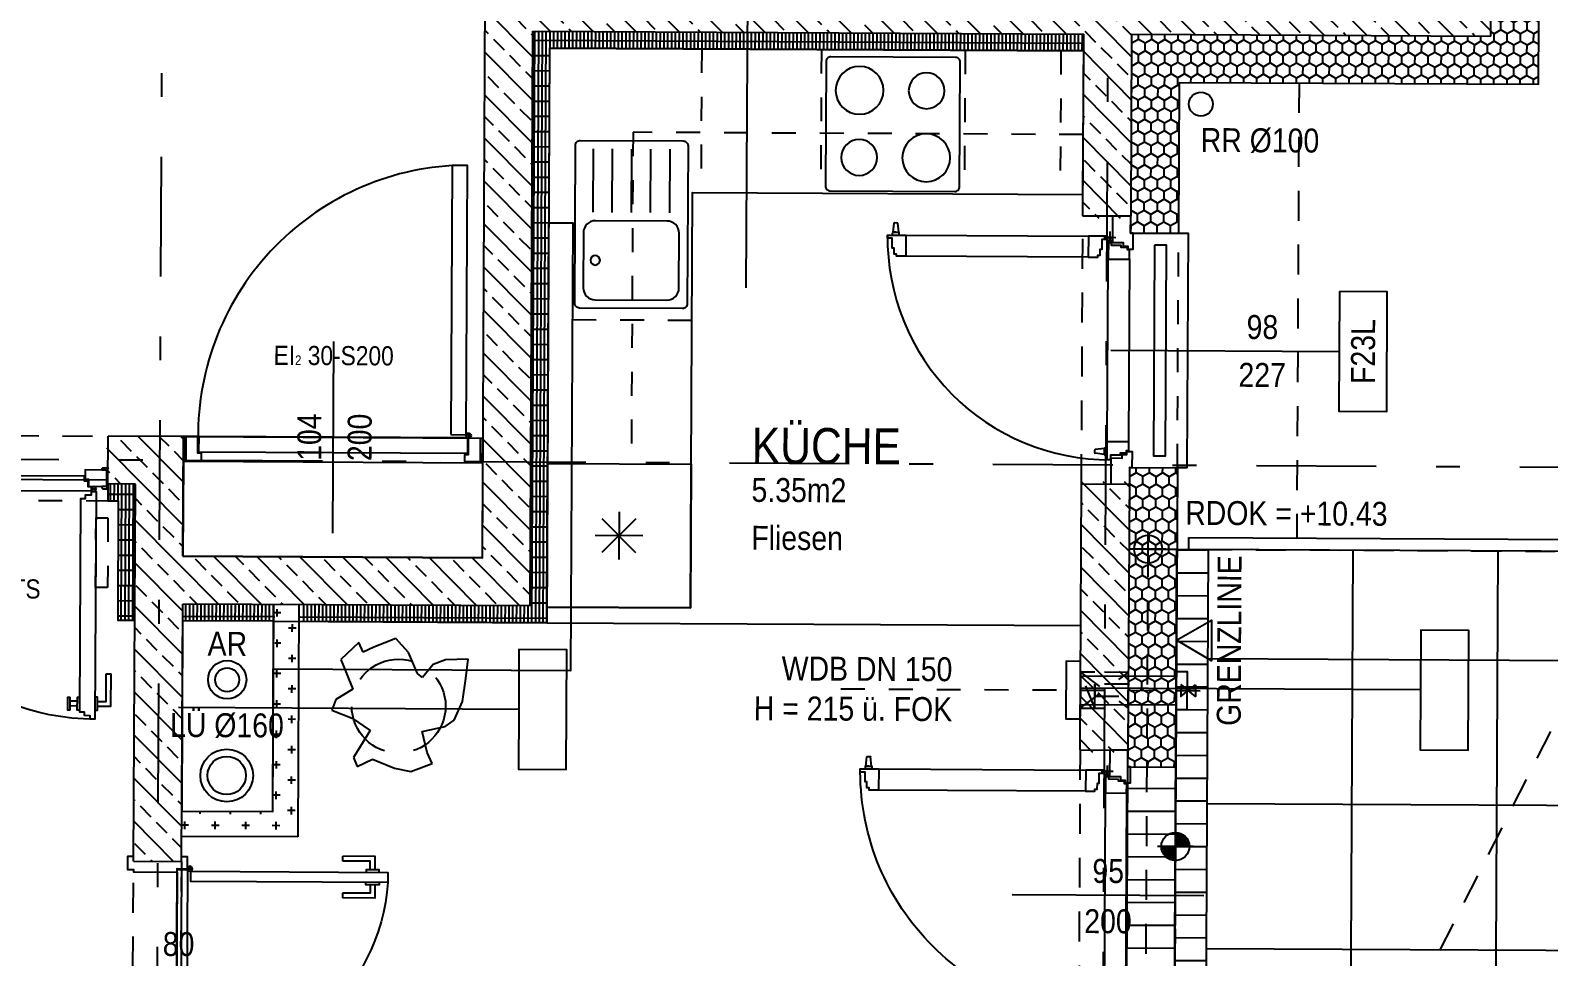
# Model space of a CAD drawing. Header units: millimetres. Extents: x 2821 to 2886, y 1688 to 1792.
# Drawn here: x 2833.88 to 2840.22, y 1750.84 to 1754.71 of the extents above; entities that cross this region are included whole.
import ezdxf
from ezdxf.enums import TextEntityAlignment as Align

# ---------------------------------------------------------------- set-up
doc = ezdxf.new("R2010")
doc.units = ezdxf.units.MM
doc.linetypes.add('HIDDEN2', pattern=[0.1875, 0.125, -0.0625])
doc.linetypes.add('STRICHPUNKT', pattern=[1, 0.5, -0.25, 0, -0.25])
for name, color, linetype, plot in [('00_HLP---------M0', 6, 'Continuous', False), ('00_HLP-G00-L04-M0', 6, 'Continuous', False), ('05_HLP---------M0', 6, 'Continuous', False), ('07_MOB-G00-L04-M0', 6, 'HIDDEN2', False)]:
    doc.layers.add(name, color=color, linetype=linetype, plot=plot)
for name, color, linetype in [('01-ANS-G00-L04-M0', 8, 'Continuous'), ('01-HID-G00-L04-ENTWÄSSERUNG', 8, 'HIDDEN2'), ('01-SYM-G00-L04-M0', 8, 'Continuous'), ('01-TXT---------M0', 1, 'Continuous'), ('01-TXT---------PP', 1, 'Continuous'), ('01-TXT-G00-L04-M0', 1, 'Continuous'), ('02-ANS-G00-L04-M0', 8, 'Continuous'), ('02-ANS-G00-L04-Rigol', 8, 'Continuous'), ('02-AXO-G00-L04-M0', 8, 'STRICHPUNKT'), ('02-DIM-G00-L04-BEHÖRDE', 20, 'Continuous'), ('02-DIM-G00-L04-ROHBAU', 8, 'Continuous'), ('02-FIL-G00-L04-LILA', 223, 'Continuous'), ('02-FIL-G00-L04-ORANGE', 40, 'Continuous'), ('02-FIL-G00-L04-PLATTENBELAG', 253, 'Continuous'), ('02-FIL-G00-L04-STB', 8, 'Continuous'), ('02-HID---------M0', 8, 'HIDDEN2'), ('02-HID-G00-L04-M0', 8, 'HIDDEN2'), ('02-TWA---------M0', 4, 'Continuous'), ('02-TWA-G00-L04-M0', 4, 'Continuous'), ('02-WDA---------M0', 8, 'Continuous'), ('02-WDA-G00-L04-M0', 8, 'Continuous'), ('02-ZWA---------M0', 2, 'Continuous'), ('02-ZWA-G00-L04-M0', 2, 'Continuous'), ('03-ANS-G00-L04-M0', 8, 'Continuous'), ('03-SYM-G00-L04-M0', 8, 'Continuous'), ('04-HLP---------M0', 8, 'HIDDEN2'), ('04-STO---------M0', 1, 'Continuous'), ('04-SYM---------EP', 8, 'Continuous'), ('04-SYM-G00-L04-EP', 8, 'Continuous'), ('04-TXT---------EP', 8, 'Continuous'), ('04-TXT-G00-L04-M0', 8, 'Continuous'), ('04-TXT-G00-L04-POS', 8, 'Continuous'), ('05-STO---------M0', 1, 'Continuous'), ('05-STO--------M0', 1, 'Continuous'), ('05-SYM---------M0', 8, 'Continuous'), ('05-SYM--------M0', 8, 'Continuous'), ('05-SYM-G00-L04-M0', 8, 'Continuous'), ('05-TXT---------PP', 8, 'Continuous'), ('05-TXT--------M0', 8, 'Continuous'), ('05-TXT-G00-L04-M0', 8, 'Continuous'), ('07-SAN---------M0', 8, 'Continuous'), ('07-SAN-G00-L04-Küche', 8, 'Continuous'), ('07-SAN-G00-L04-M0', 8, 'Continuous')]:
    doc.layers.add(name, color=color, linetype=linetype)
doc.styles.add('ARIAL', font='arial.ttf', dxfattribs={"width": 0.85})
doc.dimstyles.new('pp chromy&schneider', dxfattribs={"dimscale": 0.005, "dimtxt": 25, "dimasz": 10, "dimexe": 0, "dimexo": 0, "dimgap": 5, "dimtad": 1, "dimdec": 1, "dimlfac": 100, "dimrnd": 0.1, "dimzin": 9, "dimdsep": 46, "dimtxsty": 'ARIAL', "dimblk": 'c&s kote', "dimcen": 0, "dimse1": 1, "dimse2": 1, "dimclrd": 8, "dimclrt": 8, "dimadec": 0, "dimazin": 0, "dimtfac": 0.75, "dimtdec": 1, "dimtix": 1, "dimtmove": 2, "dimatfit": 0, "dimldrblk": 'NONE', "dimfxl": 1, "dimtolj": 1, "dimlwd": -1, "dimarcsym": 0})
pattern_1 = [(134.70755, (2799.24015, 1705.95968), (-0.09025976, -0.08934302), []), (134.70755, (2799.24061, 1706.04948), (-0.09025976, -0.08934302), [0.0635, -0.03175])]
pattern_2 = [(89.70755, (2799.240151, 1705.959677), (-0.0158747932, 8.10293e-05), []), (179.70755, (2799.24015, 1705.95968), (-0.00032412, -0.06349917), [])]
pattern_3 = [(89.70755, (2799.24015, 1705.959677), (-0.027252854, 0.047764726), [0.03175, -0.0635]), (209.70755, (2799.24015, 1705.959677), (-0.02773904, -0.047484027), [0.03175, -0.0635]), (149.70755, (2799.24015, 1705.959677), (-0.054991893, 0.000280699), [-0.0635, 0.03175])]

# ---------------------------------------------------------------- blocks, each defined once
blk = doc.blocks.new('TÜR-80_20er-WAND')
at = {"layer": '00_HLP---------M0'}
for points in [[(-0.3575, 0.045), (-0.3575, 0.101), (-0.2225, 0.101)], [(-0.3375, 0.045), (-0.3375, 0.081), (-0.2225, 0.081)], [(-0.2225, 0.081), (-0.2225, 0.101)], [(-0.375, 0.035), (-0.375, 0.045), (-0.32, 0.045), (-0.32, 0.035)], [(0.4, -0.007), (-0.4, -0.007)], [(-0.375, -0.007), (-0.375, -0.017), (-0.32, -0.017), (-0.32, -0.007)], [(-0.3575, -0.017), (-0.3575, -0.073), (-0.2225, -0.073)], [(-0.3375, -0.017), (-0.3375, -0.053), (-0.2225, -0.053)], [(-0.2225, -0.053), (-0.2225, -0.073)]]:
    blk.add_lwpolyline(points, dxfattribs=at)
blk.add_lwpolyline([(0.4115, 0.035), (-0.4115, 0.035), (-0.4115, 0.035), (-0.4115, -0.007), (0.4115, -0.007)], close=True, dxfattribs=at)
at = {"layer": '02-HID---------M0'}
for points in [[(0.445, 0.01), (-0.445, 0.01)], [(-0.445, -0.19), (0.445, -0.19)]]:
    blk.add_lwpolyline(points, dxfattribs=at)
at = {"layer": '02-TWA---------M0'}
for points in [[(-0.445, -0.19), (-0.445, 0.01)], [(0.445, -0.19), (0.445, 0.01)]]:
    blk.add_lwpolyline(points, dxfattribs=at)
at = {"layer": '05-STO--------M0'}
for points in [[(-0.465, -0.19), (-0.465, -0.215), (-0.41, -0.215), (-0.41, -0.19), (-0.4, -0.19), (-0.4, -0.007), (-0.415, -0.007), (-0.415, 0.035), (-0.465, 0.035), (-0.465, 0.01)], [(0.465, -0.19), (0.465, -0.215), (0.41, -0.215), (0.41, -0.19), (0.4, -0.19), (0.4, -0.007), (0.415, -0.007), (0.415, 0.035), (0.465, 0.035), (0.465, 0.01)]]:
    blk.add_lwpolyline(points, dxfattribs=at)
at = {"layer": '05-SYM---------M0'}
for points in [[(0.362, 0.836), (0.352, 0.836), (0.352, 0.781), (0.362, 0.781)], [(0.404, 0.836), (0.414, 0.836), (0.414, 0.781), (0.404, 0.781)], [(0.352, 0.8185), (0.296, 0.8185), (0.296, 0.6835)], [(0.352, 0.7985), (0.316, 0.7985), (0.316, 0.6835)], [(0.414, 0.8185), (0.47, 0.8185), (0.47, 0.6835)], [(0.414, 0.7985), (0.45, 0.7985), (0.45, 0.6835)], [(0.316, 0.6835), (0.296, 0.6835)], [(0.45, 0.6835), (0.47, 0.6835)]]:
    blk.add_lwpolyline(points, dxfattribs=at)
at = {"layer": '05-SYM--------M0'}
blk.add_lwpolyline([(0.404, 0.0495), (0.404, 0.8725), (0.404, 0.8725), (0.362, 0.8725), (0.362, 0.0495)], close=True, dxfattribs=at)
for points in [[(0.41, 0.046), (0.42, 0.046)], [(0.415, 0.041), (0.415, 0.051)]]:
    blk.add_lwpolyline(points, dxfattribs=at)
blk.add_circle((0.415, 0.046), 0.01, dxfattribs=at)
blk.add_arc((0.415, 0.046), 0.8282, 93.66912, 183.66912, dxfattribs=at)
blk = doc.blocks.new('05-TXT')
at = {"layer": '05-TXT--------M0'}
blk.add_line((-0.4, 0), (0.4, 0), dxfattribs=at)
at = {"layer": '05-TXT--------M0', "color": 8, "style": 'ARIAL', "width": 0.85}
blk.add_attdef('BREITE', text='', height=0.1, dxfattribs=at).set_placement((0, 0.05), align=Align.CENTER)
blk.add_attdef('HÖHE', text='', height=0.1, rotation=360, dxfattribs=at).set_placement((0, -0.06), align=Align.TOP_CENTER)
blk = doc.blocks.new('WET')
at = {"layer": '02-TWA---------M0'}
for points in [[(-0.545, 0), (-0.545, 0.2)], [(0.545, 0), (0.545, 0.2)]]:
    blk.add_lwpolyline(points, dxfattribs=at)
at = {"layer": '02-ZWA---------M0'}
for points in [[(-0.545, 0), (-0.545, -0.07)], [(0.545, 0), (0.545, -0.07)]]:
    blk.add_lwpolyline(points, dxfattribs=at)
at = {"layer": '05-STO---------M0'}
for points in [[(-0.54, 0.058), (-0.52, 0.058), (-0.52, 0.063, 0.414214), (-0.525, 0.068), (-0.545, 0.068)], [(0.54, 0.058), (0.52, 0.058), (0.52, 0.063, -0.414214), (0.525, 0.068), (0.545, 0.068)], [(-0.54, -0.01), (-0.52, -0.01), (-0.52, -0.015, -0.414214), (-0.525, -0.02), (-0.545, -0.02)], [(0.54, -0.01), (0.52, -0.01), (0.52, -0.015, 0.414214), (0.525, -0.02), (0.545, -0.02)]]:
    blk.add_lwpolyline(points, format="xyb", close=True, dxfattribs=at)
for points in [[(-0.464, -0.01), (-0.54, -0.01), (-0.54, 0.058), (-0.45, 0.058), (-0.45, 0.058), (-0.45, 0.058), (-0.45, 0.0195), (-0.464, 0.0195), (-0.464, -0.01)], [(0.464, -0.01), (0.54, -0.01), (0.54, 0.058), (0.45, 0.058), (0.45, 0.058), (0.45, 0.058), (0.45, 0.0195), (0.464, 0.0195), (0.464, -0.01)]]:
    blk.add_lwpolyline(points, dxfattribs=at)
at = {"layer": '05-SYM---------M0'}
for p, q in [((-0.422, -0.908), (-0.392, -0.908)), ((-0.422, -0.928), (-0.392, -0.928))]:
    blk.add_line(p, q, dxfattribs=at)
for points in [[(0.545, 0.018), (-0.545, 0.018)], [(-0.432, -0.061), (-0.432, -0.061), (-0.452, -0.061), (-0.452, -0.046), (-0.476, -0.046), (-0.476, -0.032), (-0.496, -0.032), (-0.496, -0.982), (-0.476, -0.982), (-0.476, -0.968), (-0.452, -0.968), (-0.452, -0.953), (-0.432, -0.953), (-0.432, -0.061)], [(-0.491, -0.021), (-0.481, -0.021)], [(-0.486, -0.026), (-0.486, -0.016)], [(-0.506, -0.928), (-0.562, -0.928), (-0.562, -0.793)], [(-0.542, -0.793), (-0.562, -0.793)], [(-0.506, -0.908), (-0.542, -0.908), (-0.542, -0.793)], [(-0.496, -0.9455), (-0.506, -0.9455), (-0.506, -0.8905), (-0.496, -0.8905)], [(-0.432, -0.9455), (-0.422, -0.9455), (-0.422, -0.8905), (-0.432, -0.8905)], [(-0.392, -0.9455), (-0.382, -0.9455), (-0.382, -0.8905), (-0.392, -0.8905)], [(-0.392, -0.9455), (-0.392, -0.8905)]]:
    blk.add_lwpolyline(points, dxfattribs=at)
at = {"layer": '05-SYM---------M0', "linetype": 'HIDDEN2', "ltscale": 0.2}
blk.add_lwpolyline([(-0.496, -0.142), (-0.546, -0.142), (-0.546, -0.432), (-0.496, -0.432)], close=True, dxfattribs=at)
at = {"layer": '05-SYM---------M0'}
blk.add_circle((-0.486, -0.021), 0.01, dxfattribs=at)
blk.add_arc((-0.486, -0.021), 0.9611, 269.40381, 0.65581, dxfattribs=at)
at = {"layer": '05_HLP---------M0'}
for p, q in [((0.401, 0.043), (0.401, 0.073)), ((0.421, 0.043), (0.421, 0.073))]:
    blk.add_line(p, q, dxfattribs=at)
for points in [[(0.4385, 0.073), (0.4385, 0.083), (0.3835, 0.083), (0.3835, 0.073)], [(0.4385, 0.073), (0.3835, 0.073)], [(-0.446, 0.033), (-0.446, 0.033), (-0.446, 0.013), (-0.461, 0.013), (-0.461, -0.011), (-0.475, -0.011), (-0.475, -0.031), (0.475, -0.031), (0.475, -0.011), (0.461, -0.011), (0.461, 0.013), (0.446, 0.013), (0.446, 0.033), (-0.446, 0.033)], [(0.4385, 0.033), (0.4385, 0.043), (0.3835, 0.043), (0.3835, 0.033)], [(0.421, -0.041), (0.421, -0.097), (0.286, -0.097)], [(0.401, -0.041), (0.401, -0.077), (0.286, -0.077)], [(0.4385, -0.031), (0.4385, -0.041), (0.3835, -0.041), (0.3835, -0.031)], [(0.286, -0.077), (0.286, -0.097)]]:
    blk.add_lwpolyline(points, dxfattribs=at)
blk = doc.blocks.new('FENSTER_120')
at = {"layer": '02-WDA---------M0'}
for points in [[(-1.04, 0), (-1.04, -0.2)], [(-0.06, 0), (-0.06, -0.2)]]:
    blk.add_lwpolyline(points, dxfattribs=at)
at = {"layer": '04-HLP---------M0', "linetype": 'Continuous'}
for p, q in [((-0.0737, 0.9942), (-0.0637, 0.9942)), ((-0.0737, 0.9662), (-0.0637, 0.9662)), ((-0.0617, 0.9922), (-0.0235, 0.9879)), ((-0.0617, 0.9802), (-0.0617, 0.9922)), ((-0.0617, 0.9922), (-0.0617, 0.9682)), ((-0.0617, 0.9802), (-0.0617, 0.9682)), ((-0.0617, 0.9682), (-0.0235, 0.9724)), ((-0.0217, 0.986), (-0.0217, 0.9744)), ((-0.0217, 0.9802), (-0.0217, 0.9758)), ((-0.9849, 0.105), (-0.9807, 0.1432)), ((-0.9787, 0.145), (-0.9672, 0.145)), ((-0.9729, 0.145), (-0.9685, 0.145)), ((-0.9609, 0.105), (-0.9652, 0.1432)), ((-0.9869, 0.093), (-0.9869, 0.103)), ((-0.9729, 0.105), (-0.9849, 0.105)), ((-0.9849, 0.105), (-0.9609, 0.105)), ((-0.9729, 0.105), (-0.9609, 0.105)), ((-0.9589, 0.093), (-0.9589, 0.103))]:
    blk.add_line(p, q, dxfattribs=at)
for points in [[(-0.0868, 1.0153), (-0.0737, 1.0153), (-0.0737, 0.9383), (-0.162, 0.9383), (-0.162, 0.9773), (-0.1533, 0.9773), (-0.1533, 0.9873), (-0.1277, 0.9873), (-0.1277, 0.9953), (-0.0868, 0.9953)], [(-0.0868, 0.0993), (-0.0737, 0.0993), (-0.0737, 0.1763), (-0.162, 0.1763), (-0.162, 0.1372), (-0.1533, 0.1372), (-0.1533, 0.1273), (-0.1277, 0.1273), (-0.1277, 0.1193), (-0.0868, 0.1193)]]:
    blk.add_lwpolyline(points, close=True, dxfattribs=at)
for points in [[(-0.162, 0.1763), (-0.162, 0.9383)], [(-0.0737, 0.9383), (-0.0737, 0.1763)]]:
    blk.add_lwpolyline(points, dxfattribs=at)
at = {"layer": '04-HLP---------M0'}
for points in [[(-0.0547, 0.087), (-0.1047, 0.087)], [(-0.0797, 0.062), (-0.0797, 0.112)]]:
    blk.add_lwpolyline(points, dxfattribs=at)
blk.add_circle((-0.0797, 0.087), 0.00474, dxfattribs=at)
at = {"layer": '04-HLP---------M0', "linetype": 'Continuous'}
for centre, radius, start, end in [((-0.0797, 0.087), 0.9283, 89.62969, 180.43695), ((-0.0637, 0.9922), 0.002, 360, 90), ((-0.0637, 0.9682), 0.002, 270, 360), ((-0.0237, 0.986), 0.002, 360, 83.65981), ((-0.0237, 0.9744), 0.002, 276.34019, 360), ((-0.9787, 0.143), 0.002, 90, 173.65981), ((-0.9672, 0.143), 0.002, 6.34019, 90), ((-0.9849, 0.103), 0.002, 90, 180), ((-0.9609, 0.103), 0.002, 360, 90)]:
    blk.add_arc(centre, radius, start, end, dxfattribs=at)
at = {"layer": '04-STO---------M0'}
for points in [[(-1.11, 0.076), (-1, 0.076), (-1, 0.031), (-0.985, 0.031), (-0.985, 0.011), (-0.9731, 0.011), (-0.9731, -0.0105), (-1.04, -0.0105), (-1.04, 0), (-1.11, 0)], [(-1.008, 0.0799), (-1.008, 0.093), (-0.931, 0.093), (-0.931, 0.0047), (-0.97, 0.0047), (-0.97, 0.0135), (-0.98, 0.0135), (-0.98, 0.039), (-0.988, 0.039), (-0.988, 0.0799)], [(-0.092, 0.0799), (-0.092, 0.093), (-0.169, 0.093), (-0.169, 0.0047), (-0.13, 0.0047), (-0.13, 0.0135), (-0.12, 0.0135), (-0.12, 0.039), (-0.112, 0.039), (-0.112, 0.0799)], [(0.01, 0.076), (-0.1, 0.076), (-0.1, 0.031), (-0.115, 0.031), (-0.115, 0.011), (-0.1269, 0.011), (-0.1269, -0.0105), (-0.06, -0.0105), (-0.06, 0), (0.01, 0)]]:
    blk.add_lwpolyline(points, close=True, dxfattribs=at)
at = {"layer": '04-SYM---------EP'}
for points in [[(-0.931, 0.093), (-0.169, 0.093)], [(-0.169, 0.0047), (-0.931, 0.0047)]]:
    blk.add_lwpolyline(points, dxfattribs=at)
blk = doc.blocks.new('04-TXT')
blk.add_line((0, 0), (0.9529, 0))
at = {"layer": '04-TXT---------EP', "color": 8, "style": 'ARIAL', "width": 0.85}
blk.add_attdef('WIDTH', text='', height=0.1, dxfattribs=at).set_placement((0.6322, 0.05), align=Align.CENTER)
blk.add_attdef('HEIGHT', text='', height=0.1, dxfattribs=at).set_placement((0.6322, -0.05), align=Align.TOP_CENTER)
blk = doc.blocks.new('03-rar')
blk.add_circle((0, 0), 0.05)
at = {"layer": '01-TXT---------M0', "color": 8, "style": 'ARIAL', "width": 0.85}
blk.add_attdef('RR', text='', height=0.1, dxfattribs=at).set_placement((0, 0.1), align=Align.CENTER)
blk = doc.blocks.new('01-HK3')
blk.add_lwpolyline([(0, 0), (0.0423, 0.0732), (-0.0423, 0.0732)], close=True)
at = {"color": 0, "style": 'ARIAL', "width": 0.85}
blk.add_attdef('HEIGHT', text='', height=0.05, dxfattribs=at).set_placement((0, 0.35), align=Align.TOP_CENTER)
blk = doc.blocks.new('kochfeld')
blk.add_lwpolyline([(-0.28, -0.55), (-0.28, -0.03, -0.414214), (-0.26, -0.01), (0.26, -0.01, -0.414214), (0.28, -0.03), (0.28, -0.55, -0.414214), (0.26, -0.57), (-0.26, -0.57, -0.414214)], format="xyb", close=True)
for centre, radius in [((0.14, -0.15), 0.1), ((-0.14, -0.15), 0.075), ((-0.14, -0.43), 0.1), ((0.14, -0.43), 0.075)]:
    blk.add_circle(centre, radius)
blk = doc.blocks.new('Spüle')
for points in [[(0.4, -0.02), (-0.26, -0.02, 0.414214), (-0.28, -0.04), (-0.28, -0.47, 0.414214), (-0.26, -0.49), (0.4, -0.49, 0.414214), (0.42, -0.47), (0.42, -0.04, 0.414214)], [(-0.195, -0.055), (0.035, -0.055, -0.414214), (0.085, -0.105), (0.085, -0.405, -0.414214), (0.035, -0.455), (-0.195, -0.455, -0.414214), (-0.245, -0.405), (-0.245, -0.105, -0.414214)]]:
    blk.add_lwpolyline(points, format="xyb", close=True)
for points in [[(0.12, -0.095), (0.385, -0.095)], [(0.12, -0.175), (0.385, -0.175)], [(0.12, -0.255), (0.385, -0.255)], [(0.12, -0.335), (0.385, -0.335)], [(0.12, -0.415), (0.385, -0.415)]]:
    blk.add_lwpolyline(points)
blk.add_circle((-0.08, -0.405), 0.02)
blk = doc.blocks.new('Kühlschrank')
blk.add_lwpolyline([(-0.3, 0), (0.3, 0), (0.3, -0.6), (-0.3, -0.6)], close=True)
for points in [[(0.0707, -0.2293), (-0.0707, -0.3707)], [(-0.0707, -0.2293), (0.0707, -0.3707)], [(0, -0.2), (0, -0.4)], [(-0.1, -0.3), (0.1, -0.3)]]:
    blk.add_lwpolyline(points)
blk = doc.blocks.new('ZIMMERPFLANZE')
blk.add_lwpolyline([(-11.7366, -9.202), (-11.7751, -9.238), (-11.7495, -9.3013), (-11.7859, -9.3233), (-11.7943, -9.3461), (-11.751, -9.3631), (-11.7126, -9.3893), (-11.7486, -9.447), (-11.7402, -9.4662), (-11.7078, -9.4506), (-11.6609, -9.4698), (-11.626, -9.477), (-11.5804, -9.4602), (-11.5912, -9.4362), (-11.602, -9.3917), (-11.5527, -9.3809), (-11.5335, -9.3677), (-11.5155, -9.3281), (-11.5083, -9.2788), (-11.5035, -9.238), (-11.5515, -9.2392), (-11.578, -9.2488), (-11.6008, -9.2764), (-11.6116, -9.268), (-11.6309, -9.2236), (-11.6573, -9.1936), (-11.7042, -9.2116), (-11.727, -9.2224), (-11.7366, -9.202)])
blk.add_circle((-11.6518, -9.3375), 0.1)
blk = doc.blocks.new('01-SQM')
at = {"layer": '01-TXT---------M0', "color": 1, "style": 'ARIAL', "width": 0.85}
blk.add_attdef('ROOM', (0, 0), '', height=0.15, dxfattribs=at)
blk.add_attdef('AREA', text='', height=0.1, dxfattribs=at).set_placement((0, -0.06), align=Align.TOP_LEFT)
at = {"layer": '01-TXT---------PP', "color": 1, "style": 'ARIAL', "width": 0.85}
blk.add_attdef('NR', text='', height=0.15, dxfattribs=at).set_placement((-0.1173, 0), align=Align.RIGHT)
blk.add_attdef('FLOOR', text='', height=0.1, dxfattribs=at).set_placement((0, -0.26), align=Align.TOP_LEFT)
blk = doc.blocks.new('WANDLÜFER')
at = {"layer": '02-TWA---------M0', "linetype": 'HIDDEN2', "ltscale": 0.75}
for points in [[(0.075, 0), (0.075, -0.2), (-0.075, -0.2), (-0.075, 0), (0.075, 0)], [(-0.075, 0), (0.075, -0.2)], [(0.075, 0), (-0.075, -0.2)]]:
    blk.add_lwpolyline(points, dxfattribs=at)
at = {"layer": '07-SAN---------M0', "linetype": 'STRICHPUNKT', "ltscale": 0.1}
blk.add_lwpolyline([(0, 1), (0, -0.53)], dxfattribs=at)
at = {"layer": '07-SAN---------M0'}
for points in [[(0, 0), (-0.12, 0), (-0.12, 0.06), (0.12, 0.06), (0.12, 0)], [(0.08, -0.4), (-0.08, -0.4), (-0.08, -0.445), (0.08, -0.445)]]:
    blk.add_lwpolyline(points, close=True, dxfattribs=at)
for points in [[(-0.06, 0), (-0.06, -0.4)], [(0.06, 0), (0.06, -0.4)]]:
    blk.add_lwpolyline(points, dxfattribs=at)
blk = doc.blocks.new('c&s kote')
at = {"color": 8}
for p, q in [((0, -2), (0, 2)), ((0, 2), (0, -2)), ((-2, 0), (2, 0)), ((2, 0), (-2, 0))]:
    blk.add_line(p, q, dxfattribs=at)
blk.add_circle((0, 0), 0.5, dxfattribs=at)
blk = doc.blocks.new('*D1162')
at = {"layer": '02-DIM-G00-L04-ROHBAU', "color": 8, "transparency": 16777216}
blk.add_arc((2826.9236, 1744.0855), 1.076, 182.67717, 267.04484, dxfattribs=at)
at = {"layer": 'Defpoints', "color": 0, "transparency": 16777216}
for p in [(2827.0259, 1764.1186), (2821.735, 1744.0842), (2839.3238, 1744.0886), (2825.991, 1743.5489), (2826.9115, 1741.7189)]:
    blk.add_point(p, dxfattribs=at)
at = {"layer": '02-DIM-G00-L04-ROHBAU', "color": 8, "transparency": 16777216, "xscale": 0.05, "yscale": 0.05, "zscale": 0.05}
for p, rotation in [((2825.8476, 1744.0852), 91.34581227795306), ((2826.9181, 1743.0095), 358.376192247876)]:
    blk.add_blockref('c&s kote', p, dxfattribs=dict(at, rotation=rotation))
at = {"layer": '02-DIM-G00-L04-ROHBAU', "color": 8, "transparency": 16777216, "insert": (2826.2239, 1743.3891), "char_height": 0.125, "attachment_point": 5, "rotation": 314.861, "style": 'ARIAL'}
blk.add_mtext('\\A1;90°', dxfattribs=at)
blk = doc.blocks.new('_None')
blk = doc.blocks.new('türachse&qualität')
at = {"layer": '05-SYM---------M0'}
blk.add_line((-0.4, 0), (-0.4, 0), dxfattribs=at)
at = {"layer": '05-TXT---------PP'}
blk.add_lwpolyline([(-0.5, -0.25), (-0.5, 0.25), (-0.7, 0.25), (-0.7, -0.25)], close=True, dxfattribs=at)
at = {"layer": '05-TXT---------PP', "color": 8, "style": 'ARIAL', "text_generation_flag": 6, "width": 0.85}
blk.add_attdef('POS.NR.', text='', height=0.1, rotation=270, dxfattribs=at).set_placement((-0.6529, -0.0112), align=Align.TOP_CENTER)
blk = doc.blocks.new('FENSTER_214')
at = {"layer": '02-WDA---------M0'}
for points in [[(-2.19, 0), (-2.19, 0.2)], [(-0.07, 0), (-0.07, 0.2)]]:
    blk.add_lwpolyline(points, dxfattribs=at)
at = {"layer": '04-HLP---------M0', "linetype": 'Continuous'}
for p, q in [((-1.0989, -0.093), (-1.0989, -0.103)), ((-1.0969, -0.105), (-1.0927, -0.1432)), ((-1.0849, -0.105), (-1.0969, -0.105)), ((-1.0969, -0.105), (-1.0729, -0.105)), ((-1.0849, -0.105), (-1.0729, -0.105)), ((-1.0729, -0.105), (-1.0772, -0.1432)), ((-1.0709, -0.093), (-1.0709, -0.103)), ((-1.0907, -0.145), (-1.0792, -0.145)), ((-1.0849, -0.145), (-1.0805, -0.145)), ((-0.0837, -1.0682), (-0.0737, -1.0682)), ((-0.0717, -1.0702), (-0.0335, -1.0744)), ((-0.0717, -1.0942), (-0.0717, -1.0702)), ((-0.0717, -1.0822), (-0.0717, -1.0702)), ((-0.0317, -1.088), (-0.0317, -1.0764)), ((-0.0837, -1.0962), (-0.0737, -1.0962)), ((-0.0717, -1.0822), (-0.0717, -1.0942)), ((-0.0717, -1.0942), (-0.0335, -1.0899)), ((-0.0317, -1.0822), (-0.0317, -1.0778))]:
    blk.add_line(p, q, dxfattribs=at)
at = {"layer": '04-HLP---------M0'}
for points in [[(-0.0897, -0.062), (-0.0897, -0.112)], [(-0.0647, -0.087), (-0.1147, -0.087)]]:
    blk.add_lwpolyline(points, dxfattribs=at)
at = {"layer": '04-HLP---------M0', "linetype": 'Continuous'}
for points in [[(-0.0968, -0.0993), (-0.0837, -0.0993), (-0.0837, -0.1763), (-0.172, -0.1763), (-0.172, -0.1372), (-0.1633, -0.1372), (-0.1633, -0.1273), (-0.1377, -0.1273), (-0.1377, -0.1193), (-0.0968, -0.1193)], [(-0.0968, -1.1173), (-0.0837, -1.1173), (-0.0837, -1.0403), (-0.172, -1.0403), (-0.172, -1.0793), (-0.1633, -1.0793), (-0.1633, -1.0893), (-0.1377, -1.0893), (-0.1377, -1.0973), (-0.0968, -1.0973)]]:
    blk.add_lwpolyline(points, close=True, dxfattribs=at)
for points in [[(-0.172, -0.1763), (-0.172, -1.0403)], [(-0.0837, -1.0403), (-0.0837, -0.1763)]]:
    blk.add_lwpolyline(points, dxfattribs=at)
at = {"layer": '04-HLP---------M0'}
blk.add_circle((-0.0897, -0.087), 0.00474, dxfattribs=at)
at = {"layer": '04-HLP---------M0', "linetype": 'Continuous'}
for centre, radius, start, end in [((-0.0897, -0.087), 1.0303, 179.60682, 269.61625), ((-1.0969, -0.103), 0.002, 180, 270), ((-1.0729, -0.103), 0.002, 270, 0), ((-1.0907, -0.143), 0.002, 186.34019, 270), ((-1.0792, -0.143), 0.002, 270, 353.65981), ((-0.0737, -1.0702), 0.002, 0, 90), ((-0.0337, -1.0764), 0.002, 0, 83.65981), ((-0.0737, -1.0942), 0.002, 270, 0), ((-0.0337, -1.088), 0.002, 276.34019, 0)]:
    blk.add_arc(centre, radius, start, end, dxfattribs=at)
at = {"layer": '04-STO---------M0'}
for points in [[(-2.19, 0.0105), (-2.1231, 0.0105), (-2.1231, -0.0047), (-2.081, -0.0047), (-2.081, -0.093), (-2.158, -0.093), (-2.158, -0.076), (-2.26, -0.076), (-2.26, 0), (-2.19, 0)], [(-1.14, -0.093), (-1.14, -0.076), (-1.112, -0.076), (-1.112, -0.031), (-1.097, -0.031), (-1.097, -0.011), (-1.0851, -0.011), (-1.0851, 0.0105), (-1.1749, 0.0105), (-1.1749, -0.0047), (-1.217, -0.0047), (-1.217, -0.093)], [(0, -0.076), (-0.11, -0.076), (-0.11, -0.031), (-0.125, -0.031), (-0.125, -0.011), (-0.1369, -0.011), (-0.1369, 0.0105), (-0.07, 0.0105), (-0.07, 0), (0, 0)], [(-1.12, -0.0799), (-1.12, -0.093), (-1.043, -0.093), (-1.043, -0.0047), (-1.082, -0.0047), (-1.082, -0.0135), (-1.092, -0.0135), (-1.092, -0.039), (-1.1, -0.039), (-1.1, -0.0799)], [(-0.102, -0.0799), (-0.102, -0.093), (-0.179, -0.093), (-0.179, -0.0047), (-0.14, -0.0047), (-0.14, -0.0135), (-0.13, -0.0135), (-0.13, -0.039), (-0.122, -0.039), (-0.122, -0.0799)]]:
    blk.add_lwpolyline(points, close=True, dxfattribs=at)
at = {"layer": '04-SYM---------EP'}
for points in [[(-2.081, -0.0047), (-1.217, -0.0047)], [(-0.179, -0.0047), (-1.043, -0.0047)], [(-1.217, -0.093), (-2.081, -0.093)], [(-1.043, -0.093), (-0.179, -0.093)]]:
    blk.add_lwpolyline(points, dxfattribs=at)
blk = doc.blocks.new('07_Kemper-ventil')
at = {"layer": '02-TWA---------M0', "linetype": 'HIDDEN2', "ltscale": 0.5}
for points in [[(-0.075, 0), (-0.075, -0.06), (0.075, -0.06), (0.075, 0), (-0.075, 0)], [(-0.025, -0.06), (-0.025, -0.2), (0.025, -0.2), (0.025, -0.06)]]:
    blk.add_lwpolyline(points, close=True, dxfattribs=at)
blk.add_lwpolyline([(-0.075, -0.06), (0.075, 0)], dxfattribs=at)
at = {"layer": '07-SAN---------M0', "linetype": 'STRICHPUNKT', "ltscale": 0.1}
blk.add_lwpolyline([(0, 0), (0, -0.48)], dxfattribs=at)
at = {"layer": '07-SAN---------M0'}
for points in [[(0.025, -0.42), (-0.025, -0.42), (0, -0.45), (0.025, -0.42)], [(0.025, -0.48), (-0.025, -0.48), (0, -0.45), (0.025, -0.48)]]:
    blk.add_lwpolyline(points, close=True, dxfattribs=at)
blk = doc.blocks.new('01-HK2')
for p, q in [((0, -0.098), (0, 0.098)), ((0.098, 0), (-0.098, 0))]:
    blk.add_line(p, q)
blk.add_circle((0, 0), 0.0773)
at = {"layer": '01-TXT---------M0', "color": 8, "style": 'ARIAL', "width": 0.85}
blk.add_attdef('HEIGHT', text='', height=0.1, rotation=360, dxfattribs=at).set_placement((0, 0.132), align=Align.BOTTOM_CENTER)
blk = doc.blocks.new('TÜR-BLOCKZARGE-SCHACHT_125')
at = {"layer": '05-STO---------M0'}
for points in [[(-0.565, 0), (-0.615, 0), (-0.615, 0.1), (-0.55, 0.1), (-0.55, 0.1), (-0.55, 0.1), (-0.55, 0.069), (-0.565, 0.069), (-0.565, 0)], [(0.565, 0), (0.615, 0), (0.615, 0.1), (0.55, 0.1), (0.55, 0.1), (0.55, 0.1), (0.55, 0.069), (0.565, 0.069), (0.565, 0)]]:
    blk.add_lwpolyline(points, dxfattribs=at)
at = {"layer": '05-SYM---------M0'}
for points in [[(-0.615, 0), (-0.625, 0), (-0.625, 0.1), (-0.615, 0.1)], [(0.615, 0), (0.625, 0), (0.625, 0.1), (0.615, 0.1)]]:
    blk.add_lwpolyline(points, close=True, dxfattribs=at)
for points in [[(-0.57, -0.0104), (-0.56, -0.0104)], [(-0.565, -0.0154), (-0.565, -0.0054)], [(-0.4906, -0.0134), (-0.4906, -0.0134), (-0.4906, -0.0134), (-0.4906, -0.0134), (-0.5546, -0.0134), (-0.5546, -0.0134), (-0.5546, -0.0134), (-0.5546, -1.1374), (-0.5546, -1.1374), (-0.5546, -1.1374), (-0.4906, -1.1374), (-0.4906, -1.1374), (-0.4906, -1.1374), (-0.4906, -0.0134)]]:
    blk.add_lwpolyline(points, dxfattribs=at)
blk.add_circle((-0.565, -0.0104), 0.01, dxfattribs=at)
blk.add_arc((-0.565, -0.0104), 1.1295, 273.77696, 3.77696, dxfattribs=at)
at = {"layer": '05_HLP---------M0'}
blk.add_lwpolyline([(-0.562, 0.064), (-0.562, 0.064), (-0.562, 0.064), (-0.562, 0.064), (-0.562, 0), (-0.562, 0), (-0.562, 0), (0.562, 0), (0.562, 0), (0.562, 0), (0.562, 0.064), (0.562, 0.064), (0.562, 0.064), (-0.562, 0.064)], dxfattribs=at)
blk = doc.blocks.new('*D1894')
at = {"layer": '02-DIM-G00-L04-ROHBAU', "color": 8, "transparency": 16777216}
blk.add_arc((2827.0128, 1761.5517), 0.7832, 93.36617, 176.7214, dxfattribs=at)
at = {"layer": 'Defpoints', "color": 0, "transparency": 16777216}
for p in [(2827.0259, 1764.1186), (2826.622, 1762.2304), (2844.8436, 1761.67), (2821.824, 1761.5173), (2826.9115, 1741.7189)]:
    blk.add_point(p, dxfattribs=at)
at = {"layer": '02-DIM-G00-L04-ROHBAU', "color": 8, "transparency": 16777216, "xscale": 0.05, "yscale": 0.05, "zscale": 0.05}
for p, rotation in [((2827.0168, 1762.3348), 1.53686145142031), ((2826.2296, 1761.5465), 268.5507148004654)]:
    blk.add_blockref('c&s kote', p, dxfattribs=dict(at, rotation=rotation))
at = {"layer": '02-DIM-G00-L04-ROHBAU', "color": 8, "transparency": 16777216, "insert": (2826.5214, 1762.0423), "char_height": 0.125, "attachment_point": 5, "rotation": 225.04379, "style": 'ARIAL'}
blk.add_mtext('\\A1;91°', dxfattribs=at)
blk = doc.blocks.new('*D1895')
at = {"layer": '02-DIM-G00-L04-ROHBAU', "color": 8, "transparency": 16777216}
blk.add_arc((2826.9934, 1757.7511), 0.7995, 93.29149, 176.12361, dxfattribs=at)
at = {"layer": 'Defpoints', "color": 0, "transparency": 16777216}
for p in [(2827.0259, 1764.1186), (2826.5972, 1758.4455), (2821.8049, 1757.7776), (2844.8231, 1757.6601), (2826.9115, 1741.7189)]:
    blk.add_point(p, dxfattribs=at)
at = {"layer": '02-DIM-G00-L04-ROHBAU', "color": 8, "transparency": 16777216, "xscale": 0.05, "yscale": 0.05, "zscale": 0.05}
for p, rotation in [((2826.9974, 1758.5506), 1.499517257516312), ((2826.1939, 1757.7552), 267.9155813782047)]:
    blk.add_blockref('c&s kote', p, dxfattribs=dict(at, rotation=rotation))
at = {"layer": '02-DIM-G00-L04-ROHBAU', "color": 8, "transparency": 16777216, "insert": (2826.4934, 1758.2562), "char_height": 0.125, "attachment_point": 5, "rotation": 224.70755, "style": 'ARIAL'}
blk.add_mtext('\\A1;90°', dxfattribs=at)

msp = doc.modelspace()

# ---------------------------------------------------------------- hatches: boundary and pattern name
at = {"layer": '02-ANS-G00-L04-Rigol'}
h = msp.add_hatch(dxfattribs=at)
h.set_pattern_fill('ANSI31', color=256, scale=0.03, angle=422.04654, style=0)
h.set_pattern_definition([(179.70755, (2908.88974, 1778.088475), (-0.00048618, -0.09524876), [])])
h.paths.add_polyline_path([(2838.7786, 1748.9584), (2838.6486, 1748.959), (2838.6669, 1752.5414), (2838.7969, 1752.5408)])
h = msp.add_hatch(dxfattribs=at)
h.set_pattern_fill('ANSI31', color=256, scale=0.03, angle=422.04654, style=0)
h.set_pattern_definition([(179.70755, (2908.691465, 1778.42696), (-0.00048618, -0.09524876), [])])
h.paths.add_polyline_path([(2838.6515, 1749.5115), (2838.4515, 1749.5125), (2838.4623, 1751.6324), (2838.6623, 1751.6314)])
at = {"layer": '02-FIL-G00-L04-LILA'}
h = msp.add_hatch(dxfattribs=at)
h.set_pattern_fill('HONEY', color=256, scale=0.01, angle=197.04654, style=0)
h.set_pattern_definition(pattern_3)
h.paths.add_polyline_path([(2840.1769, 1754.4838), (2840.1821, 1755.5038), (2839.9821, 1755.5048), (2839.9818, 1755.4448), (2839.9779, 1754.6848), (2838.4779, 1754.6924), (2838.474, 1753.9224), (2838.4737, 1753.8625), (2838.6737, 1753.8614), (2838.6769, 1754.4914)])
h = msp.add_hatch(dxfattribs=at)
h.set_pattern_fill('HONEY', color=256, scale=0.01, angle=197.04654, style=0)
h.set_pattern_definition(pattern_3)
h.paths.add_polyline_path([(2838.6623, 1751.6314), (2838.6687, 1752.8814), (2838.4687, 1752.8825), (2838.4684, 1752.8225), (2838.4626, 1751.6924), (2838.4623, 1751.6324)])
at = {"layer": '02-FIL-G00-L04-ORANGE'}
h = msp.add_hatch(dxfattribs=at)
h.set_pattern_fill('GRATE', color=256, scale=0.02, angle=197.04654, style=0)
h.set_pattern_definition(pattern_2)
h.paths.add_polyline_path([(2835.9657, 1752.3052), (2835.0057, 1752.3101), (2835.0053, 1752.2401), (2836.0353, 1752.2349), (2836.0476, 1754.6348), (2838.2776, 1754.6235), (2838.2779, 1754.6935), (2835.9779, 1754.7052)])
h = msp.add_hatch(dxfattribs=at)
h.set_pattern_fill('GRATE', color=256, scale=0.02, angle=197.04654, style=0)
h.set_pattern_definition(pattern_2)
h.paths.add_polyline_path([(2834.3183, 1752.8136), (2834.2033, 1752.8142), (2834.2029, 1752.7442), (2834.2479, 1752.744), (2834.2454, 1752.244), (2834.3154, 1752.2437)])
h = msp.add_hatch(dxfattribs=at)
h.set_pattern_fill('CROSS', color=256, scale=0.01, angle=197.04654, style=0)
h.set_pattern_definition([(89.70755, (2799.24015, 1705.95968), (-0.063175056, 0.06382329), [0.03175, -0.09525]), (179.70755, (2799.25611, 1705.97547), (-0.06382329, -0.063175056), [0.03175, -0.09525])])
h.paths.add_polyline_path([(2835.0057, 1752.3101), (2834.9007, 1752.3107), (2834.8963, 1751.4457), (2834.5113, 1751.4476), (2834.5108, 1751.3426), (2835.0007, 1751.3401)])
h = msp.add_hatch(dxfattribs=at)
h.set_pattern_fill('GRATE', color=256, scale=0.02, angle=197.04654, style=0)
h.set_pattern_definition(pattern_2)
h.paths.add_polyline_path([(2834.9007, 1752.3107), (2834.5157, 1752.3126), (2834.5153, 1752.2426), (2834.9003, 1752.2407)])
at = {"layer": '02-FIL-G00-L04-STB'}
h = msp.add_hatch(dxfattribs=at)
h.set_pattern_fill('ANSI33', color=256, scale=0.02, angle=197.04654, style=0)
h.set_pattern_definition(pattern_1)
h.paths.add_polyline_path([(2839.9818, 1755.4448), (2839.7818, 1755.4458), (2839.7789, 1754.8858), (2835.779, 1754.9062), (2835.7667, 1752.5062), (2834.5167, 1752.5126), (2834.5193, 1753.0126), (2834.1993, 1753.0143), (2834.1983, 1752.8143), (2834.3183, 1752.8136), (2834.3102, 1751.2387), (2834.5102, 1751.2376), (2834.5157, 1752.3126), (2835.9657, 1752.3052), (2835.9779, 1754.7052), (2838.2779, 1754.6935), (2838.274, 1753.9235), (2838.474, 1753.9224), (2838.4779, 1754.6924), (2839.9779, 1754.6848)])
h = msp.add_hatch(dxfattribs=at)
h.set_pattern_fill('ANSI33', color=256, scale=0.02, angle=197.04654, style=0)
h.set_pattern_definition(pattern_1)
h.paths.add_polyline_path([(2838.2684, 1752.8235), (2838.2626, 1751.6935), (2838.4626, 1751.6924), (2838.4684, 1752.8225)])

# ---------------------------------------------------------------- linework, layer by layer
for p, q in [((2836.8747, 1755.0539), (2836.8675, 1753.6339)), ((2839.6841, 1751.9538), (2838.2641, 1751.9611)), ((2835.9184, 1751.873), (2834.4985, 1751.8802)), ((2838.6601, 1751.2261), (2838.6609, 1751.3746)), ((2838.7347, 1751.3), (2838.5863, 1751.3007))]:
    msp.add_line(p, q)
for points in [[(2839.6841, 1751.9538), (2839.6828, 1751.7038), (2839.8828, 1751.7028), (2839.8854, 1752.2028), (2839.6854, 1752.2038)], [(2835.9184, 1751.873), (2835.9172, 1751.623), (2836.1172, 1751.6219), (2836.1197, 1752.1219), (2835.9197, 1752.123)]]:
    msp.add_lwpolyline(points, close=True)
msp.add_circle((2838.6605, 1751.3003), 0.0586)
for points in [[(2838.6608, 1751.3589), (2838.7021, 1751.3416), (2838.6605, 1751.3003)], [(2838.6019, 1751.3006), (2838.6189, 1751.2591), (2838.6605, 1751.3003)], [(2838.6189, 1751.2591), (2838.6602, 1751.2417), (2838.6605, 1751.3003)], [(2838.6605, 1751.3003), (2838.7191, 1751.3), (2838.7021, 1751.3416)]]:
    msp.add_solid(points)
at = {"layer": '00_HLP-G00-L04-M0'}
for centre, radius in [((2834.7013, 1751.9967), 0.08), ((2834.6993, 1751.5967), 0.11)]:
    msp.add_circle(centre, radius, dxfattribs=at)
at = {"layer": '01-ANS-G00-L04-M0'}
for points in [[(2834.5167, 1752.5126), (2835.7667, 1752.5062), (2835.7687, 1752.9012), (2834.5187, 1752.9076), (2834.5167, 1752.5126)], [(2835.7687, 1752.9012), (2834.5187, 1752.9076)], [(2836.0353, 1752.2349), (2838.2653, 1752.2235)], [(2834.5102, 1751.2376), (2834.5057, 1750.3477)]]:
    msp.add_lwpolyline(points, dxfattribs=at)
at = {"layer": '01-HID-G00-L04-ENTWÄSSERUNG'}
msp.add_lwpolyline([(2838.8756, 1748.6003), (2838.7481, 1748.8585), (2840.6081, 1752.5315)], dxfattribs=at)
at = {"layer": '02-ANS-G00-L04-M0'}
for points in [[(2838.6737, 1753.8614), (2838.7137, 1753.8612), (2838.7087, 1752.8812), (2838.6687, 1752.8814)], [(2838.7172, 1752.5912), (2841.1172, 1752.5789), (2841.0965, 1748.539), (2838.6966, 1748.5512), (2838.6968, 1748.6012), (2841.0468, 1748.5892), (2841.0669, 1752.5292), (2838.7169, 1752.5412), (2838.7172, 1752.5912)]]:
    msp.add_lwpolyline(points, dxfattribs=at)
msp.add_lwpolyline([(2838.5734, 1753.8119), (2838.5689, 1752.932), (2838.6189, 1752.9317), (2838.6234, 1753.8117)], close=True, dxfattribs=at)
at = {"layer": '02-ANS-G00-L04-Rigol'}
for points in [[(2838.7786, 1748.9584), (2838.6486, 1748.959), (2838.6669, 1752.5414), (2838.7969, 1752.5408)], [(2838.6515, 1749.5115), (2838.4515, 1749.5125), (2838.4623, 1751.6324), (2838.6623, 1751.6314)]]:
    msp.add_lwpolyline(points, close=True, dxfattribs=at)
at = {"layer": '02-AXO-G00-L04-M0'}
for points in [[(2834.4758, 1764.0806), (2834.3614, 1741.6809)], [(2838.4257, 1764.0604), (2838.3114, 1741.6607)], [(2842.7987, 1752.8704), (2821.7804, 1752.9776)]]:
    msp.add_lwpolyline(points, dxfattribs=at)
at = {"layer": '02-FIL-G00-L04-PLATTENBELAG'}
for points in [[(2839.4019, 1752.5377), (2839.3818, 1748.5977)], [(2840.0069, 1752.5346), (2839.9868, 1748.5947)], [(2841.0646, 1752.0717), (2838.7946, 1752.0833)], [(2841.0615, 1751.4667), (2838.7915, 1751.4783)], [(2841.0584, 1750.8617), (2838.7884, 1750.8733)]]:
    msp.add_lwpolyline(points, dxfattribs=at)
at = {"layer": '02-HID-G00-L04-M0'}
for points in [[(2839.1769, 1754.4889), (2839.1672, 1752.5889)], [(2838.2683, 1752.8135), (2838.274, 1753.9335)], [(2833.1143, 1753.0198), (2834.2043, 1753.0142)], [(2838.2626, 1751.7035), (2838.2511, 1749.4435)], [(2838.6623, 1751.6314), (2838.6515, 1749.5115)]]:
    msp.add_lwpolyline(points, dxfattribs=at)
at = {"layer": '02-HID-G00-L04-M0', "ltscale": 0.5}
for points in [[(2838.6687, 1752.8814), (2838.6737, 1753.8614)], [(2833.1129, 1752.7498), (2834.2029, 1752.7442)]]:
    msp.add_lwpolyline(points, dxfattribs=at)
at = {"layer": '02-HID-G00-L04-M0'}
msp.add_lwpolyline([(2841.0468, 1748.5892), (2838.5268, 1748.6021), (2838.5469, 1752.5421), (2841.0669, 1752.5292)], close=True, dxfattribs=at)
at = {"layer": '02-TWA-G00-L04-M0'}
for p, q in [((2835.7667, 1752.5062), (2835.779, 1754.9062)), ((2835.9657, 1752.3052), (2835.9779, 1754.7052)), ((2835.9779, 1754.7052), (2838.2779, 1754.6935)), ((2838.4779, 1754.6924), (2838.474, 1753.9324)), ((2838.4779, 1754.6924), (2839.9779, 1754.6848)), ((2838.4683, 1752.8125), (2838.4626, 1751.7024))]:
    msp.add_line(p, q, dxfattribs=at)
for points in [[(2839.9779, 1754.6848), (2839.9818, 1755.4448)], [(2838.274, 1753.9335), (2838.2779, 1754.6935)], [(2838.474, 1753.9324), (2838.274, 1753.9335)], [(2834.5193, 1753.0126), (2834.2043, 1753.0142)], [(2834.5167, 1752.5126), (2834.5193, 1753.0126)], [(2834.3183, 1752.8136), (2834.2033, 1752.8142)], [(2834.3102, 1751.2387), (2834.3183, 1752.8136)], [(2838.2626, 1751.7035), (2838.2683, 1752.8135)], [(2838.4683, 1752.8125), (2838.2683, 1752.8135)], [(2835.7667, 1752.5062), (2834.5167, 1752.5126)], [(2834.5102, 1751.2376), (2834.5157, 1752.3126)], [(2835.9657, 1752.3052), (2834.5157, 1752.3126)], [(2838.2626, 1751.7035), (2838.4626, 1751.7024)]]:
    msp.add_lwpolyline(points, dxfattribs=at)
at = {"layer": '02-WDA-G00-L04-M0'}
for p, q in [((2838.6769, 1754.4914), (2838.6737, 1753.8614)), ((2838.6687, 1752.8814), (2838.6623, 1751.6314))]:
    msp.add_line(p, q, dxfattribs=at)
msp.add_lwpolyline([(2838.6769, 1754.4914), (2840.1769, 1754.4838), (2840.1947, 1757.9837), (2838.6947, 1757.9914)], dxfattribs=at)
at = {"layer": '02-ZWA-G00-L04-M0'}
for p, q in [((2836.0476, 1754.6348), (2838.2776, 1754.6235)), ((2834.8913, 1751.4457), (2834.8957, 1752.3107)), ((2835.0007, 1752.3102), (2834.9957, 1751.3402)), ((2834.5113, 1751.4476), (2834.8913, 1751.4457)), ((2834.9957, 1751.3402), (2834.5108, 1751.3426))]:
    msp.add_line(p, q, dxfattribs=at)
for points in [[(2836.0476, 1754.6348), (2836.0353, 1752.2349), (2835.0003, 1752.2402)], [(2835.7687, 1752.9012), (2835.5937, 1752.9021)], [(2834.2029, 1752.7442), (2834.2479, 1752.744)], [(2834.3154, 1752.2437), (2834.2454, 1752.244), (2834.2479, 1752.744)], [(2834.8953, 1752.2407), (2834.5153, 1752.2426)]]:
    msp.add_lwpolyline(points, dxfattribs=at)
at = {"layer": '03-ANS-G00-L04-M0'}
for points in [[(2836.0353, 1752.2349), (2836.0439, 1753.9049), (2836.1439, 1753.9043), (2836.1343, 1752.0344), (2834.8943, 1752.0407), (2834.8953, 1752.2407), (2836.0353, 1752.2349)], [(2834.5113, 1751.4476), (2834.8913, 1751.4457), (2834.8953, 1752.2407), (2834.5153, 1752.2426), (2834.5113, 1751.4476)]]:
    msp.add_lwpolyline(points, dxfattribs=at)
at = {"layer": '05-SYM-G00-L04-M0'}
msp.add_lwpolyline([(2834.5193, 1753.0126), (2835.7693, 1753.0062)], dxfattribs=at)
at = {"layer": '07-SAN-G00-L04-Küche', "linetype": 'HIDDEN2', "ltscale": 0.5}
for p, q in [((2836.6826, 1754.6316), (2836.6795, 1754.0316)), ((2837.1826, 1754.6291), (2837.1795, 1754.0291)), ((2837.7826, 1754.626), (2837.7795, 1754.026)), ((2838.1826, 1754.6239), (2838.1795, 1754.024)), ((2836.6418, 1753.4968), (2836.0418, 1753.4999))]:
    msp.add_line(p, q, dxfattribs=at)
msp.add_lwpolyline([(2838.2758, 1754.2735), (2836.3958, 1754.2831), (2836.3887, 1752.8981)], dxfattribs=at)
at = {"layer": '07-SAN-G00-L04-M0'}
msp.add_lwpolyline([(2836.0357, 1752.2999), (2836.6357, 1752.2968), (2836.6445, 1754.0318), (2836.6445, 1754.0318), (2838.2745, 1754.0235), (2838.2776, 1754.6235), (2836.0476, 1754.6348)], close=True, dxfattribs=at)

# ---------------------------------------------------------------- block references
at = {"layer": '01-SYM-G00-L04-M0'}
ref = msp.add_blockref('01-HK2', (2838.5469, 1752.5421), dxfattribs=dict(at, xscale=0.7575757580544376, yscale=0.7575757580735277, zscale=0.7575757580681662, rotation=359.7075491063521))
ref.add_attrib('HEIGHT', 'RDOK = +10.43', dxfattribs={"layer": '01-TXT---------M0', "color": 8, "height": 0.1, "rotation": 359.70755, "style": 'ARIAL', "width": 0.85}).set_placement((2838.7012, 1752.6138), align=Align.BOTTOM_LEFT)
at = {"layer": '01-TXT-G00-L04-M0', "rotation": 359.707549316483}
msp.add_blockref('01-SQM', (2836.8912, 1752.8996), dxfattribs=at).add_auto_attribs({'ROOM': 'KÜCHE', 'AREA': '5.35m2', 'FLOOR': 'Fliesen'})
at = {"layer": '02-DIM-G00-L04-BEHÖRDE'}
ref = msp.add_blockref('01-HK3', (2838.665, 1752.1615), dxfattribs=dict(at, xscale=-2.000000000016443, yscale=2.000000000014343, zscale=2, rotation=269.7075493081434))
ref.add_attrib('HEIGHT', 'GRENZLINIE', dxfattribs={"layer": '0', "color": 0, "extrusion": (0, 0, -1), "height": 0.1, "rotation": 90.29245, "style": 'ARIAL', "text_generation_flag": 4, "width": 0.85}).set_placement((-2838.965, 1752.1599), align=Align.BOTTOM_CENTER)
at = {"layer": '03-SYM-G00-L04-M0'}
ref = msp.add_blockref('03-rar', (2838.7671, 1754.401), dxfattribs=dict(at, rotation=359.7075492848003))
ref.add_attrib('RR', 'RR %%c100', (2838.7661, 1754.201), dxfattribs={"layer": '01-TXT---------M0', "color": 8, "height": 0.1, "rotation": 359.70755, "style": 'ARIAL', "width": 0.85})
at = {"layer": '03-SYM-G00-L04-M0', "rotation": 359.7075493815157}
msp.add_blockref('03-rar', (2834.7013, 1751.9967), dxfattribs=at).add_auto_attribs({'RR': 'AR'})
at = {"layer": '03-SYM-G00-L04-M0'}
ref = msp.add_blockref('03-rar', (2834.6993, 1751.5967), dxfattribs=dict(at, xscale=1.600000000305446, yscale=1.600000000313616, zscale=1.600000000298864, rotation=359.7075493810478))
ref.add_attrib('RR', 'LÜ %%C160', dxfattribs={"layer": '01-TXT---------M0', "color": 8, "height": 0.1, "rotation": 359.70755, "style": 'ARIAL', "width": 0.85}).set_placement((2834.7001, 1751.7567), align=Align.CENTER)
at = {"layer": '04-SYM-G00-L04-EP', "rotation": 89.7075493231488}
msp.add_blockref('FENSTER_120', (2838.474, 1753.9224), dxfattribs=at)
at = {"layer": '04-SYM-G00-L04-EP', "xscale": -1, "rotation": 269.7075493431589}
msp.add_blockref('FENSTER_214', (2838.4626, 1751.7024), dxfattribs=at)
at = {"layer": '04-TXT-G00-L04-M0'}
for name, p, rotation, values in [('04-TXT', (2838.3912, 1753.3729), 359.707549316483, {'WIDTH': '98', 'HEIGHT': '227'}), ('05-TXT', (2838.3796, 1751.0979), 359.7075493139818, {'BREITE': '95', 'HÖHE': '200'})]:
    msp.add_blockref(name, p, dxfattribs=dict(at, rotation=rotation)).add_auto_attribs(values)
at = {"layer": '04-TXT-G00-L04-POS'}
ref = msp.add_blockref('türachse&qualität', (2838.8441, 1753.3706), dxfattribs=dict(at, rotation=179.7075326359886))
ref.add_attrib('POS.NR.', 'F23L', dxfattribs={"layer": '05-TXT---------PP', "color": 8, "height": 0.1, "rotation": 89.70753, "style": 'ARIAL', "width": 0.85}).set_placement((2839.4441, 1753.3675), align=Align.MIDDLE_CENTER)
at = {"layer": '05-SYM-G00-L04-M0', "rotation": 179.7075493181505}
msp.add_blockref('TÜR-BLOCKZARGE-SCHACHT_125', (2835.1443, 1753.0094), dxfattribs=at)
at = {"layer": '05-SYM-G00-L04-M0', "xscale": -1}
for name, p, rotation in [('WET', (2833.6583, 1752.817), 359.707549299808), ('TÜR-80_20er-WAND', (2834.4979, 1750.7927), 269.7075493364888)]:
    msp.add_blockref(name, p, dxfattribs=dict(at, rotation=rotation))
at = {"layer": '05-TXT-G00-L04-M0'}
for p, rotation, values in [((2835.1443, 1753.0094), 89.70754933648882, {'BREITE': '104', 'HÖHE': '200'}), ((2834.4979, 1750.7927), 359.7075493506669, {'BREITE': '80', 'HÖHE': '200'})]:
    msp.add_blockref('05-TXT', p, dxfattribs=dict(at, rotation=rotation)).add_auto_attribs(values)
at = {"layer": '07-SAN-G00-L04-Küche', "xscale": -1}
for name, p, rotation in [('kochfeld', (2837.4795, 1754.0275), 179.7075493006416), ('Spüle', (2836.6435, 1753.8268), 269.7075492998038)]:
    msp.add_blockref(name, p, dxfattribs=dict(at, rotation=rotation))
at = {"layer": '07-SAN-G00-L04-Küche', "rotation": 269.7075493164788}
msp.add_blockref('Kühlschrank', (2836.6372, 1752.5968), dxfattribs=at)
at = {"layer": '07-SAN-G00-L04-M0', "xscale": -1, "rotation": 89.70754930980875}
msp.add_blockref('WANDLÜFER', (2838.2639, 1751.9535), dxfattribs=at)
at = {"layer": '07-SAN-G00-L04-M0', "rotation": 89.70754929980372}
msp.add_blockref('07_Kemper-ventil', (2838.2639, 1751.9535), dxfattribs=at)
at = {"layer": '07_MOB-G00-L04-M0', "xscale": 1.959999999980123, "yscale": 1.959999999986914, "zscale": 1.959999999999999, "rotation": 0.1423037025563224}
msp.add_blockref('ZIMMERPFLANZE', (2858.2093, 1770.2446), dxfattribs=at)

# ---------------------------------------------------------------- texts
at = {"layer": '05-TXT-G00-L04-M0', "char_height": 0.08, "rotation": 359.70755, "style": 'ARIAL'}
for s, insert, width, attachment_point in [('EI{\\H0.5x;2} 30-S200', (2835.1458, 1753.3094), 1.141622, 8), ('EI{\\H0.5x;2} 30-C - FTS', (2833.6162, 1752.4172), 1.2, 2)]:
    msp.add_mtext(s, dxfattribs=dict(at, insert=insert, width=width, attachment_point=attachment_point))
at = {"layer": '07-SAN-G00-L04-M0', "insert": (2837.7289, 1751.9562), "char_height": 0.1, "width": 1.538, "attachment_point": 6, "rotation": 359.70755, "style": 'ARIAL'}
msp.add_mtext('WDB DN 150\\PH = 215 ü. FOK', dxfattribs=at)

# ---------------------------------------------------------------- dimensions: what is measured, and where the dimension line sits
at = {"layer": '02-DIM-G00-L04-ROHBAU'}
for base, line1, line2, picture, middle in [((2825.991, 1743.5489), ((2827.0259, 1764.1186), (2826.9115, 1741.7189)), ((2821.735, 1744.0842), (2839.3238, 1744.0886)), '*D1162', (2826.2239, 1743.3891)), ((2826.5972, 1758.4455), ((2844.8231, 1757.6601), (2821.8049, 1757.7776)), ((2827.0259, 1764.1186), (2826.9115, 1741.7189)), '*D1895', (2826.4934, 1758.2562)), ((2826.622, 1762.2304), ((2821.824, 1761.5173), (2844.8436, 1761.67)), ((2827.0259, 1764.1186), (2826.9115, 1741.7189)), '*D1894', (2826.5214, 1762.0423))]:
    dim = msp.add_angular_dim_2l(base=base, line1=line1, line2=line2, dimstyle='pp chromy&schneider', override={"dimzin": 8}, dxfattribs=at)
    dim.commit()
    dim.dimension.update_dxf_attribs({"geometry": picture, "text_midpoint": middle})

doc.saveas('drawing.dxf')
